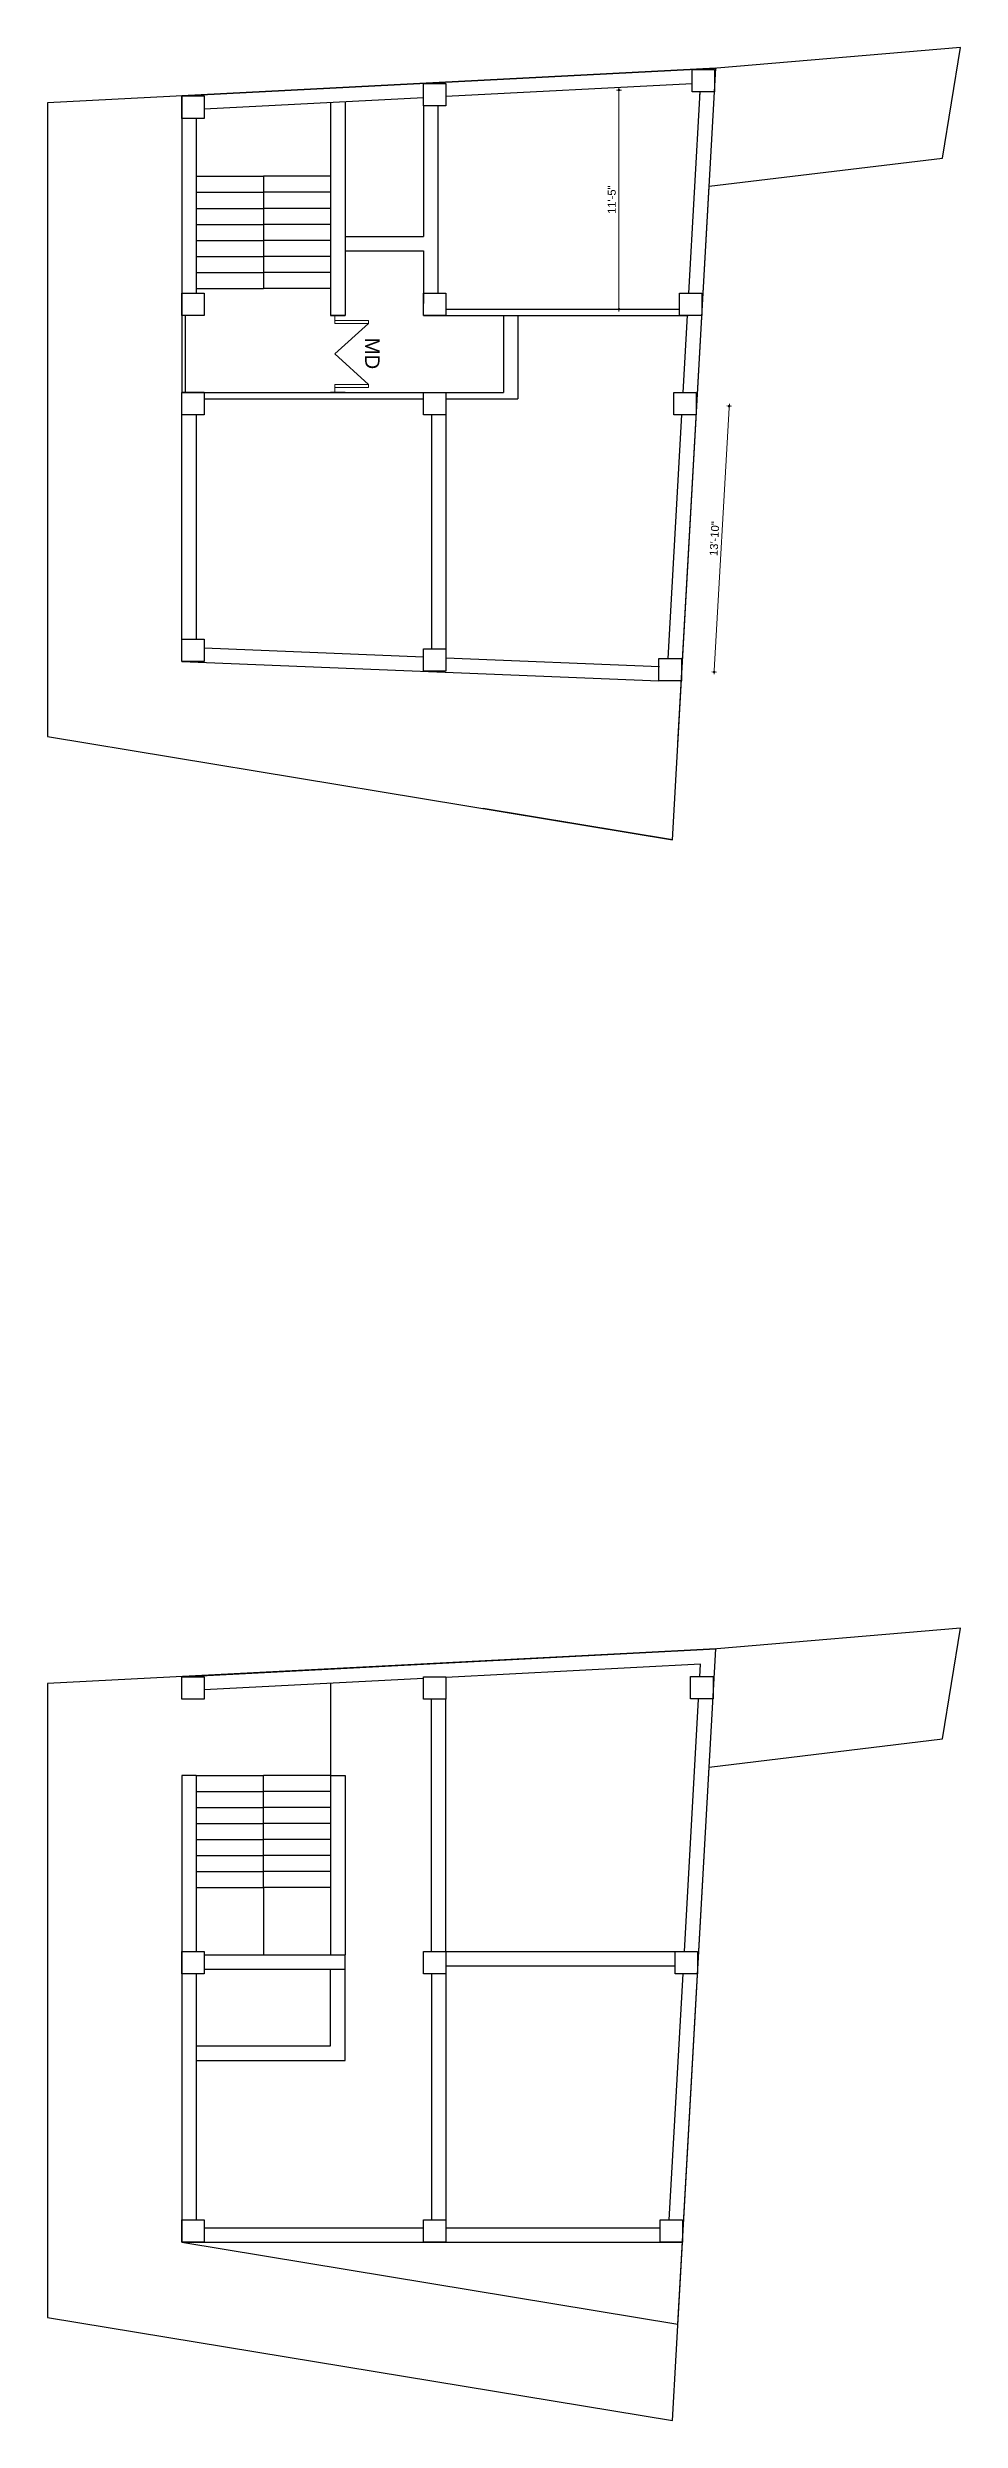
# Model space of a CAD drawing. Header units: inches. Extents: x 21707 to 40312, y -16538 to -7342.
# Drawn here: x 30387 to 30958, y -13736 to -12253 of the extents above; entities that cross this region are included whole.
import ezdxf
from ezdxf.enums import TextEntityAlignment as Align

# ---------------------------------------------------------------- set-up
doc = ezdxf.new("R2010")
doc.units = ezdxf.units.IN
doc.header["$LTSCALE"] = 0.5
doc.header["$MEASUREMENT"] = 0
doc.header["$PDMODE"] = 66
for name, color, linetype, lineweight in [('ELEVATION', 85, 'Continuous', 9), ('hatch', 9, 'Continuous', 0), ('Toilet', 7, 'Continuous', 25)]:
    doc.layers.add(name, color=color, linetype=linetype, lineweight=lineweight)
doc.styles.get("Standard").update_dxf_attribs({"font": 'arial.ttf'})
doc.dimstyles.new('S8', dxfattribs={"dimtxt": 5, "dimasz": 1, "dimexe": 6, "dimexo": 18, "dimgap": 1.9375, "dimtad": 1, "dimdec": 0, "dimzin": 3, "dimdsep": 46, "dimlunit": 4, "dimtxsty": 'Standard', "dimblk": 'dot 2', "dimcen": 12, "dimse1": 1, "dimse2": 1, "dimclrd": 1, "dimclre": 1, "dimclrt": 256, "dimadec": 0, "dimazin": 0, "dimtfac": 0.75, "dimtdec": 0, "dimtix": 1, "dimtmove": 1, "dimatfit": 3, "dimldrblk": 'DOT', "dimfxl": 1, "dimtolj": 1, "dimtzin": 0, "dimlwd": 9, "dimlwe": 9, "dimarcsym": 0})

# ---------------------------------------------------------------- blocks, each defined once
blk = doc.blocks.new('dot1')
at = {"layer": 'hatch'}
h = blk.add_hatch(color=256, dxfattribs=at)
edge = h.paths.add_edge_path()
edge.add_arc((0, 0), 1, 0, 360)
for p, q in [((3, 0), (-3, 0)), ((0, 3), (0, -3))]:
    blk.add_line(p, q, dxfattribs=at)
blk.add_circle((0, 0), 1, dxfattribs=at)
blk = doc.blocks.new('dot 2')
at = {"layer": 'hatch', "xscale": 0.5, "yscale": 0.5, "zscale": 0.5}
blk.add_blockref('dot1', (0, 0), dxfattribs=at)
blk = doc.blocks.new('*D981')
at = {"layer": 'Defpoints', "color": 0, "transparency": 16777216}
for p in [(30715.9, -12279.9), (30715.9, -12416.8), (30744.6, -12416.8)]:
    blk.add_point(p, dxfattribs=at)
at = {"layer": 'Toilet', "color": 1, "lineweight": 9, "transparency": 16777216}
blk.add_line((30744.6, -12280.9), (30744.6, -12415.8), dxfattribs=at)
for p, rotation in [((30744.6, -12279.9), 90), ((30744.6, -12416.8), 270)]:
    blk.add_blockref('dot 2', p, dxfattribs=dict(at, rotation=rotation))
at = {"layer": 'Toilet', "transparency": 16777216, "insert": (30740.1, -12348.4), "char_height": 5, "attachment_point": 5, "rotation": 90}
blk.add_mtext('\\A1;11\'-5"', dxfattribs=at)
blk = doc.blocks.new('_Dot')
at = {"color": 0, "linetype": 'ByBlock', "lineweight": -2}
blk.add_line((-0.5, 0), (-1, 0), dxfattribs=at)
at = {"color": 0, "linetype": 'ByBlock', "const_width": 0.5}
blk.add_lwpolyline([(-0.25, 0, 1), (0.25, 0, 1)], format="xyb", close=True, dxfattribs=at)
blk = doc.blocks.new('*D984')
at = {"layer": 'Defpoints', "color": 0, "transparency": 16777216}
for p in [(30785.9, -12475.8), (30776.6, -12642), (30804.1, -12643.5)]:
    blk.add_point(p, dxfattribs=at)
at = {"layer": 'Toilet', "color": 1, "lineweight": 9, "transparency": 16777216}
blk.add_line((30813.4, -12478.4), (30804.2, -12642.5), dxfattribs=at)
for p, rotation in [((30813.5, -12477.4), 86.77451339904452), ((30804.1, -12643.5), 266.7745133990445)]:
    blk.add_blockref('dot 2', p, dxfattribs=dict(at, rotation=rotation))
at = {"layer": 'Toilet', "transparency": 16777216, "insert": (30804.3, -12560.2), "char_height": 5, "attachment_point": 5, "rotation": 86.7745}
blk.add_mtext('\\A1;13\'-10"', dxfattribs=at)

msp = doc.modelspace()

# ---------------------------------------------------------------- linework, layer by layer
at = {"layer": 'ELEVATION', "color": 146, "ltscale": 0.25, "true_color": 0x105689}
for p, q in [((30567, -12420.8), (30567, -12423.8)), ((30567, -12423.8), (30588, -12423.8)), ((30567, -12425.8), (30567, -12423.8)), ((30588, -12425.8), (30567, -12425.8)), ((30588, -12425.8), (30567, -12444.8)), ((30588, -12423.8), (30588, -12425.8)), ((30588, -12463.8), (30567, -12444.8)), ((30588, -12463.8), (30567, -12463.8)), ((30567, -12463.8), (30567, -12465.8)), ((30567, -12468.8), (30567, -12465.8)), ((30567, -12465.8), (30588, -12465.8)), ((30588, -12463.8), (30588, -12465.8))]:
    msp.add_line(p, q, dxfattribs=at)
at = {"layer": 'Toilet'}
for p, q in [((30471.3, -12283.6), (30805.2, -12266.2)), ((30790.3, -12276), (30636.3, -12284)), ((30781.4, -12688.1), (30805.2, -12266.2)), ((30471.3, -12283.6), (30471.3, -12468.8)), ((30622.3, -12284.7), (30485.3, -12291.8)), ((30564.3, -12287.7), (30564.3, -12420.8)), ((30573.3, -12287.3), (30573.3, -12420.8)), ((30573.3, -12287.3), (30573.3, -12371.3)), ((30622.3, -12289.7), (30622.3, -12371.3)), ((30631.3, -12289.7), (30631.3, -12406.8)), ((30788.2, -12406.8), (30795.3, -12281)), ((30795.2, -12283.6), (30795.3, -12281)), ((30480.3, -12297.6), (30480.3, -12406.8)), ((30480.3, -12297.6), (30480.3, -12406.8)), ((30480.3, -12333.8), (30522.3, -12333.8)), ((30480.3, -12333.8), (30522.3, -12333.8)), ((30522.3, -12333.8), (30522.3, -12403.8)), ((30564.3, -12333.8), (30522.3, -12333.8)), ((30564.3, -12333.8), (30522.3, -12333.8)), ((30480.3, -12343.8), (30522.3, -12343.8)), ((30480.3, -12343.8), (30522.3, -12343.8)), ((30564.3, -12343.8), (30522.3, -12343.8)), ((30564.3, -12343.8), (30522.3, -12343.8)), ((30480.3, -12353.8), (30522.3, -12353.8)), ((30480.3, -12353.8), (30522.3, -12353.8)), ((30480.3, -12363.8), (30522.3, -12363.8)), ((30480.3, -12363.8), (30522.3, -12363.8)), ((30564.3, -12353.8), (30522.3, -12353.8)), ((30564.3, -12353.8), (30522.3, -12353.8)), ((30564.3, -12363.8), (30522.3, -12363.8)), ((30564.3, -12363.8), (30522.3, -12363.8)), ((30480.3, -12373.8), (30522.3, -12373.8)), ((30480.3, -12373.8), (30522.3, -12373.8)), ((30564.3, -12373.8), (30522.3, -12373.8)), ((30564.3, -12373.8), (30522.3, -12373.8)), ((30573.3, -12371.3), (30622.3, -12371.3)), ((30573.3, -12380.3), (30622.3, -12380.3)), ((30622.3, -12380.3), (30622.3, -12413.3)), ((30480.3, -12383.8), (30522.3, -12383.8)), ((30480.3, -12383.8), (30522.3, -12383.8)), ((30480.3, -12393.8), (30522.3, -12393.8)), ((30480.3, -12393.8), (30522.3, -12393.8)), ((30564.3, -12383.8), (30522.3, -12383.8)), ((30564.3, -12383.8), (30522.3, -12383.8)), ((30564.3, -12393.8), (30522.3, -12393.8)), ((30564.3, -12393.8), (30522.3, -12393.8)), ((30480.3, -12403.8), (30522.3, -12403.8)), ((30480.3, -12403.8), (30522.3, -12403.8)), ((30564.3, -12403.8), (30522.3, -12403.8)), ((30564.3, -12403.8), (30522.3, -12403.8)), ((30473.3, -12420.8), (30473.3, -12468.8)), ((30564.3, -12420.8), (30573.3, -12420.8)), ((30573.3, -12420.8), (30564.3, -12420.8)), ((30622.3, -12420.8), (30787.8, -12420.8)), ((30636.3, -12416.8), (30782.4, -12416.8)), ((30672.3, -12420.8), (30672.3, -12468.8)), ((30681.3, -12420.8), (30681.3, -12472.8)), ((30784.7, -12468.8), (30787.4, -12420.8)), ((30485.3, -12468.8), (30471.3, -12468.8)), ((30471.3, -12623), (30471.3, -12468.8)), ((30485.3, -12468.8), (30622.3, -12468.8)), ((30573.3, -12468.8), (30564.3, -12468.8)), ((30573.3, -12468.8), (30564.3, -12468.8)), ((30636.3, -12468.8), (30636.3, -12629)), ((30636.3, -12468.8), (30672.3, -12468.8)), ((30778.9, -12468.8), (30779.7, -12468.8)), ((30480.3, -12482.8), (30480.3, -12623)), ((30480.3, -12482.8), (30480.3, -12623)), ((30485.3, -12472.8), (30622.3, -12472.8)), ((30627.3, -12482.8), (30627.3, -12629)), ((30636.3, -12472.8), (30681.3, -12472.8)), ((30775.4, -12635), (30783.9, -12482.8)), ((30485.3, -12628.5), (30622.3, -12634)), ((30471.3, -12637), (30769.6, -12649)), ((30636.3, -12634.6), (30769.9, -12640)), ((30778, -12748.4), (30659.6, -12728.8)), ((30471.3, -13271.4), (30805.2, -13254)), ((30805.2, -13254), (30471.3, -13271.4)), ((30781.4, -13675.9), (30805.2, -13254)), ((30781.4, -13675.9), (30805.2, -13254)), ((30795.6, -13263.5), (30636.3, -13271.8)), ((30795.2, -13271.4), (30795.6, -13263.5)), ((30622.3, -13272.5), (30485.3, -13279.6)), ((30564.3, -13275.5), (30564.3, -13445.1)), ((30627.3, -13443.1), (30627.3, -13285.4)), ((30636.3, -13443.1), (30636.3, -13285.4)), ((30785.5, -13443.1), (30794.4, -13285.4)), ((30471.3, -13333.1), (30471.3, -13457.1)), ((30480.3, -13333.1), (30471.3, -13333.1)), ((30471.3, -13333.1), (30471.3, -13624.8)), ((30480.3, -13333.1), (30480.3, -13443.1)), ((30480.3, -13333.1), (30522.3, -13333.1)), ((30480.3, -13343.1), (30522.3, -13343.1)), ((30522.3, -13403.1), (30522.3, -13333.1)), ((30564.3, -13333.1), (30522.3, -13333.1)), ((30564.3, -13343.1), (30522.3, -13343.1)), ((30564.3, -13333.1), (30573.3, -13333.1)), ((30573.3, -13333.1), (30573.3, -13445.1)), ((30480.3, -13353.1), (30522.3, -13353.1)), ((30564.3, -13353.1), (30522.3, -13353.1)), ((30480.3, -13363.1), (30522.3, -13363.1)), ((30480.3, -13373.1), (30522.3, -13373.1)), ((30564.3, -13363.1), (30522.3, -13363.1)), ((30564.3, -13373.1), (30522.3, -13373.1)), ((30480.3, -13383.1), (30522.3, -13383.1)), ((30564.3, -13383.1), (30522.3, -13383.1)), ((30480.3, -13393.1), (30522.3, -13393.1)), ((30480.3, -13403.1), (30522.3, -13403.1)), ((30564.3, -13393.1), (30522.3, -13393.1)), ((30522.3, -13403.1), (30522.3, -13445.1)), ((30564.3, -13403.1), (30522.3, -13403.1)), ((30485.3, -13445.1), (30573.3, -13445.1)), ((30573.3, -13511.1), (30573.3, -13445.1)), ((30636.3, -13443.1), (30779.7, -13443.1)), ((30480.3, -13457.1), (30480.3, -13610.8)), ((30485.3, -13454.1), (30573.3, -13454.1)), ((30564.3, -13502.1), (30564.3, -13454.1)), ((30627.3, -13457.1), (30627.3, -13610.8)), ((30636.3, -13452.1), (30779.7, -13452.1)), ((30636.3, -13457.1), (30636.3, -13610.8)), ((30776, -13610.8), (30784.7, -13457.1)), ((30480.3, -13502.1), (30564.3, -13502.1)), ((30480.3, -13511.1), (30573.3, -13511.1)), ((30471.3, -13624.8), (30781.4, -13675.9)), ((30471.3, -13624.8), (30784.3, -13624.8)), ((30471.3, -13624.8), (30781.4, -13675.9)), ((30485.3, -13615.8), (30622.3, -13615.8)), ((30636.3, -13615.8), (30770.3, -13615.8))]:
    msp.add_line(p, q, dxfattribs=at)
for points in [[(30801, -12340), (30946.9, -12322.4), (30958.1, -12253.3), (30805.7, -12266.2), (30387.3, -12287.9), (30387.3, -12683.9), (30778, -12748.4)], [(30622.3, -12275.7), (30636.3, -12275.7), (30636.3, -12289.7), (30622.3, -12289.7)], [(30790.3, -12267), (30804.3, -12267), (30804.3, -12281), (30790.3, -12281)], [(30471.3, -12283.6), (30485.3, -12283.6), (30485.3, -12297.6), (30471.3, -12297.6)], [(30471.3, -12406.8), (30485.3, -12406.8), (30485.3, -12420.8), (30471.3, -12420.8)], [(30622.3, -12406.8), (30636.3, -12406.8), (30636.3, -12420.8), (30622.3, -12420.8)], [(30782.4, -12406.8), (30796.4, -12406.8), (30796.4, -12420.8), (30782.4, -12420.8)], [(30471.3, -12468.8), (30485.3, -12468.8), (30485.3, -12482.8), (30471.3, -12482.8)], [(30622.3, -12468.8), (30636.3, -12468.8), (30636.3, -12482.8), (30622.3, -12482.8)], [(30778.9, -12468.8), (30792.9, -12468.8), (30792.9, -12482.8), (30778.9, -12482.8)], [(30471.3, -12623), (30485.3, -12623), (30485.3, -12637), (30471.3, -12637)], [(30622.3, -12629), (30636.3, -12629), (30636.3, -12643), (30622.3, -12643)], [(30769.6, -12635), (30783.6, -12635), (30783.6, -12649), (30769.6, -12649)], [(30801, -13327.8), (30946.9, -13310.2), (30958.1, -13241.1), (30805.7, -13254), (30387.3, -13275.7), (30387.3, -13671.7), (30778, -13736.2)], [(30471.3, -13271.4), (30485.3, -13271.4), (30485.3, -13285.4), (30471.3, -13285.4)], [(30622.3, -13271.4), (30636.3, -13271.4), (30636.3, -13285.4), (30622.3, -13285.4)], [(30789.4, -13271.3), (30803.4, -13271.3), (30803.4, -13285.3), (30789.4, -13285.3)], [(30471.3, -13443.1), (30485.3, -13443.1), (30485.3, -13457.1), (30471.3, -13457.1)], [(30622.3, -13443.1), (30636.3, -13443.1), (30636.3, -13457.1), (30622.3, -13457.1)], [(30779.7, -13443.1), (30793.7, -13443.1), (30793.7, -13457.1), (30779.7, -13457.1)], [(30471.3, -13610.8), (30485.3, -13610.8), (30485.3, -13624.8), (30471.3, -13624.8)], [(30622.3, -13610.8), (30636.3, -13610.8), (30636.3, -13624.8), (30622.3, -13624.8)], [(30770.3, -13610.8), (30784.3, -13610.8), (30784.3, -13624.8), (30770.3, -13624.8)]]:
    msp.add_lwpolyline(points, close=True, dxfattribs=at)
msp.add_lwpolyline([(30781.4, -12688.1), (30805.2, -12266.2), (30471.3, -12283.6)], dxfattribs=at)

# ---------------------------------------------------------------- texts
msp.add_text('MD', height=9.03, rotation=270).set_placement((30590.4, -12444.5), align=Align.MIDDLE_CENTER)

# ---------------------------------------------------------------- dimensions: what is measured, and where the dimension line sits
dim = msp.add_linear_dim(base=(30744.6, -12416.8), p1=(30715.9, -12279.9), p2=(30715.9, -12416.8), angle=90, dimstyle='S8', override={"dimfxl": 2, "dimfxlon": 1, "dimarcsym": 1}, dxfattribs=at)
dim.commit()
dim.dimension.update_dxf_attribs({"geometry": '*D981', "text_midpoint": (30740.1, -12348.4)})
dim = msp.add_aligned_dim(p1=(30785.9, -12475.8), p2=(30776.6, -12642), distance=27.6, dimstyle='S8', override={"dimfxl": 2, "dimfxlon": 1, "dimarcsym": 1}, dxfattribs=at)
dim.commit()
dim.dimension.update_dxf_attribs({"geometry": '*D984', "text_midpoint": (30804.3, -12560.2)})

doc.saveas('drawing.dxf')
